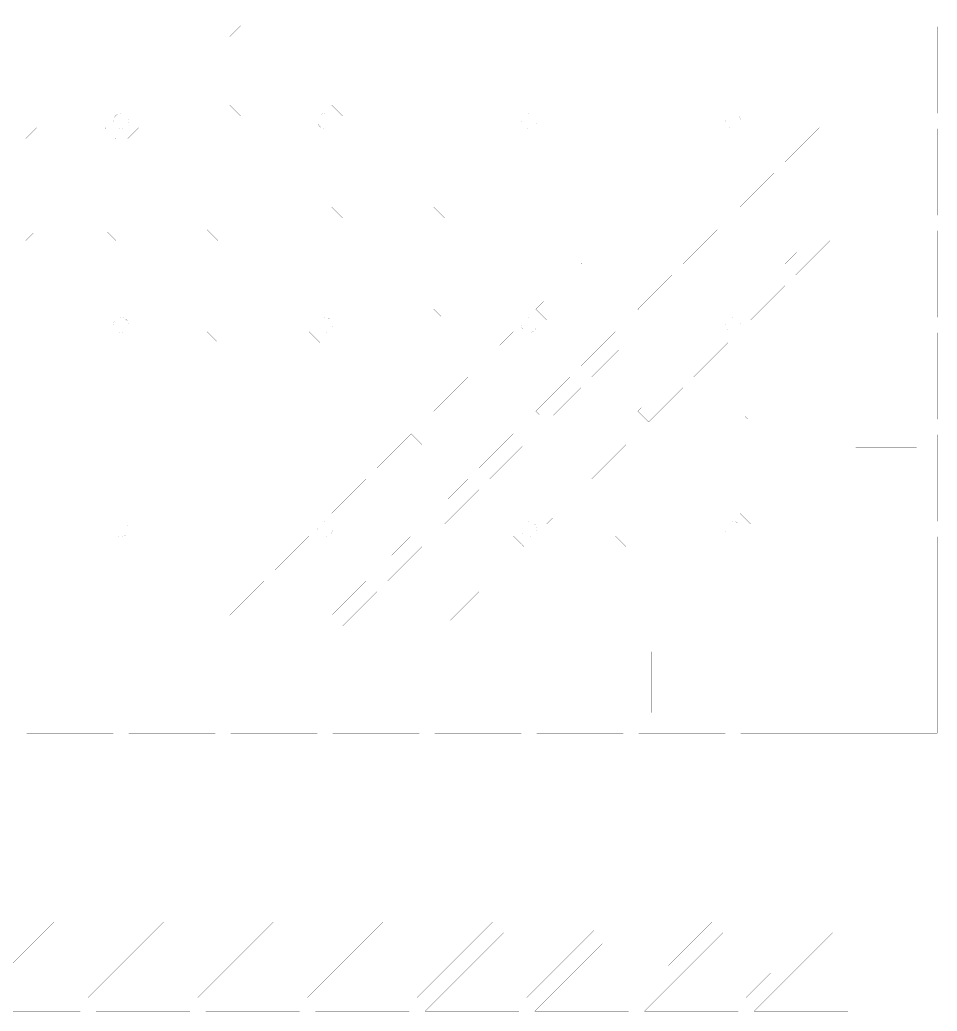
# Model space of a CAD drawing. Extents: x 0 to 14.2, y 0 to 16.4.
# Drawn here: x 7.13 to 14.21, y 0.04 to 7.7 of the extents above; entities that cross this region are included whole.
import ezdxf

# ---------------------------------------------------------------- set-up
doc = ezdxf.new("R2010")
doc.units = 0
doc.layers.get('0').update_dxf_attribs({"linetype": 'CONTINUOUS'})

msp = doc.modelspace()

# ---------------------------------------------------------------- linework, layer by layer
at = {"color": 1, "const_width": 0.000149}
msp.add_lwpolyline([(13.8188, 7.76113), (13.8188, 7.64279), (14.2126, 7.64279), (14.2126, 6.97374), (13.8188, 6.97374), (13.8188, 6.85542), (14.2126, 6.85542), (14.2126, 6.18631), (13.8188, 6.18631), (13.8188, 6.06803), (14.2126, 6.06803), (14.2126, 5.39893), (13.8188, 5.39893), (13.8188, 5.2806), (14.2126, 5.2806), (14.2126, 4.61149), (13.8188, 4.61149), (13.8188, 4.49322), (14.2126, 4.49322), (14.2126, 3.82411), (13.8188, 3.82411), (13.8188, 3.70578), (14.2126, 3.70578), (14.2126, 2.19015), (14.2126, 2.19015), (12.697, 2.19015), (12.697, 2.58399), (12.5787, 2.58399), (12.5787, 2.19015), (11.9096, 2.19015), (11.9096, 2.58399), (11.7913, 2.58399), (11.7913, 2.19015), (11.1222, 2.19015), (11.1222, 2.58399), (11.0038, 2.58399), (11.0038, 2.19015), (10.3347, 2.19015), (10.3347, 2.58399), (10.2165, 2.58399), (10.2165, 2.19015), (9.54736, 2.19015), (9.54736, 2.58399), (9.42904, 2.58399), (9.42904, 2.19015), (8.75999, 2.19015), (8.75999, 2.58399), (8.64165, 2.58399), (8.64165, 2.19015), (7.97254, 2.19015), (7.97254, 2.58399), (7.85428, 2.58399), (7.85428, 2.19015), (7.18517, 2.19015), (7.18517, 2.58399), (7.06685, 2.58399)], dxfattribs=at)
for points in [[(7.6096, 7.30197), (7.87408, 7.56646), (7.79053, 7.65001), (7.6575, 7.51693), (7.59842, 7.4579), (7.52604, 7.38547), (7.2615, 7.65001), (7.17796, 7.56646), (7.44249, 7.30197), (7.17796, 7.03743), (7.2615, 6.95389), (7.52604, 7.21843), (7.59842, 7.146), (7.6575, 7.08697), (7.79053, 6.95389), (7.85428, 7.01758), (7.87408, 7.03743), (7.6575, 7.25401), (7.6096, 7.30197)], [(8.22988, 7.30197), (7.96533, 7.03743), (8.04889, 6.95389), (8.31342, 7.21843), (8.57796, 6.95389), (8.66151, 7.03743), (8.50396, 7.19499), (8.44488, 7.25401), (8.39697, 7.30197), (8.44488, 7.34987), (8.50396, 7.4089), (8.66151, 7.56646), (8.57796, 7.65001), (8.31342, 7.38547), (8.04889, 7.65001), (7.96533, 7.56646), (8.22988, 7.30197)], [(9.01731, 7.30197), (8.75276, 7.03743), (8.83632, 6.95389), (9.10081, 7.21843), (9.36535, 6.95389), (9.44889, 7.03743), (9.35037, 7.1359), (9.29135, 7.19499), (9.18435, 7.30197), (9.29135, 7.4089), (9.35037, 7.46799), (9.44889, 7.56646), (9.36535, 7.65001), (9.10081, 7.38547), (8.83632, 7.65001), (8.75276, 7.56646), (9.01731, 7.30197)], [(9.80469, 7.30197), (9.54015, 7.03743), (9.62369, 6.95389), (9.88824, 7.21843), (10.1528, 6.95389), (10.1968, 6.99799), (10.2363, 7.03743), (10.1378, 7.1359), (9.97179, 7.30197), (10.2363, 7.56646), (10.1968, 7.6059), (10.1528, 7.65001), (9.88824, 7.38547), (9.62369, 7.65001), (9.54015, 7.56646), (9.80469, 7.30197)], [(10.5921, 7.30197), (10.3276, 7.03743), (10.4111, 6.95389), (10.6756, 7.21843), (10.9402, 6.95389), (11.0237, 7.03743), (10.7592, 7.30197), (10.9843, 7.52701), (11.0237, 7.56646), (10.9402, 7.65001), (10.6756, 7.38547), (10.4111, 7.65001), (10.3276, 7.56646), (10.5921, 7.30197)], [(11.3795, 7.30197), (11.115, 7.03743), (11.1985, 6.95389), (11.4631, 7.21843), (11.7275, 6.95389), (11.8111, 7.03743), (11.5466, 7.30197), (11.8111, 7.56646), (11.7275, 7.65001), (11.4631, 7.38547), (11.1985, 7.65001), (11.115, 7.56646), (11.3795, 7.30197)], [(12.1669, 7.30197), (11.9023, 7.03743), (11.9859, 6.95389), (12.2504, 7.21843), (12.515, 6.95389), (12.5985, 7.03743), (12.334, 7.30197), (12.5985, 7.56646), (12.515, 7.65001), (12.2504, 7.38547), (11.9859, 7.65001), (11.9023, 7.56646), (12.1669, 7.30197)], [(12.9543, 7.30197), (12.6898, 7.03743), (12.697, 7.03022), (12.7362, 6.99094), (12.7733, 6.95389), (13.0378, 7.21843), (13.3024, 6.95389), (13.3859, 7.03743), (13.1214, 7.30197), (13.3859, 7.56646), (13.3024, 7.65001), (13.0378, 7.38547), (12.7733, 7.65001), (12.7362, 7.61296), (12.6898, 7.56646), (12.7362, 7.52001), (12.9543, 7.30197)], [(13.8188, 7.5446), (13.5826, 7.5446), (13.5826, 7.07194), (14.0553, 7.07194), (14.0553, 7.5446), (13.8188, 7.5446)], [(7.89512, 6.85835), (7.91342, 6.85542), (7.93164, 6.85835), (7.94814, 6.86669), (7.96126, 6.87983), (7.96967, 6.89632), (7.97254, 6.91461), (7.97244, 6.91521), (7.96967, 6.93283), (7.96126, 6.94933), (7.94814, 6.96246), (7.93164, 6.97086), (7.91342, 6.97374), (7.89512, 6.97086), (7.87864, 6.96246), (7.8655, 6.94933), (7.85715, 6.93283), (7.85433, 6.91521), (7.85428, 6.91461), (7.85715, 6.89632), (7.8655, 6.87983), (7.87864, 6.86669), (7.89512, 6.85835)], [(9.54443, 6.89632), (9.54736, 6.91461), (9.54725, 6.91521), (9.54443, 6.93283), (9.53608, 6.94933), (9.52294, 6.96246), (9.50646, 6.97086), (9.48817, 6.97374), (9.46994, 6.97086), (9.45344, 6.96246), (9.44032, 6.94933), (9.43192, 6.93283), (9.42914, 6.91521), (9.42904, 6.91461), (9.43192, 6.89632), (9.44032, 6.87983), (9.45344, 6.86669), (9.46994, 6.85835), (9.48817, 6.85542), (9.50646, 6.85835), (9.52294, 6.86669), (9.53608, 6.87983), (9.54443, 6.89632)], [(11.0282, 6.86669), (11.0433, 6.85906), (11.0447, 6.85835), (11.063, 6.85542), (11.0813, 6.85835), (11.0978, 6.86669), (11.1108, 6.87983), (11.1193, 6.89632), (11.1222, 6.91461), (11.1221, 6.91521), (11.1193, 6.93283), (11.1108, 6.94933), (11.0978, 6.96246), (11.0813, 6.97086), (11.063, 6.97374), (11.0447, 6.97086), (11.0433, 6.97011), (11.0282, 6.96246), (11.0151, 6.94933), (11.0067, 6.93283), (11.004, 6.91521), (11.0038, 6.91461), (11.0067, 6.89632), (11.0151, 6.87983), (11.0282, 6.86669)], [(12.6941, 6.89632), (12.697, 6.91461), (12.6969, 6.91521), (12.6941, 6.93283), (12.6857, 6.94933), (12.6772, 6.95785), (12.6726, 6.96246), (12.6561, 6.97086), (12.6378, 6.97374), (12.6195, 6.97086), (12.603, 6.96246), (12.5899, 6.94933), (12.5815, 6.93283), (12.5788, 6.91521), (12.5787, 6.91461), (12.5815, 6.89632), (12.5899, 6.87983), (12.603, 6.86669), (12.6195, 6.85835), (12.6378, 6.85542), (12.6561, 6.85835), (12.6726, 6.86669), (12.6772, 6.87131), (12.6857, 6.87983), (12.6941, 6.89632)], [(7.6096, 6.51454), (7.6575, 6.56244), (7.87408, 6.77908), (7.85428, 6.79893), (7.79053, 6.86263), (7.6575, 6.72954), (7.59842, 6.67051), (7.52604, 6.5981), (7.2615, 6.86263), (7.17796, 6.77908), (7.44249, 6.51454), (7.17796, 6.25), (7.2615, 6.1665), (7.52604, 6.43099), (7.79053, 6.1665), (7.87408, 6.25), (7.6575, 6.46664), (7.6096, 6.51454)], [(8.22988, 6.51454), (7.96533, 6.25), (8.04889, 6.1665), (8.31342, 6.43099), (8.44488, 6.29953), (8.50396, 6.2405), (8.57796, 6.1665), (8.66151, 6.25), (8.50396, 6.40761), (8.44488, 6.46664), (8.39697, 6.51454), (8.66151, 6.77908), (8.57796, 6.86263), (8.31342, 6.5981), (8.04889, 6.86263), (7.96533, 6.77908), (8.22988, 6.51454)], [(9.01731, 6.51454), (8.75276, 6.25), (8.83632, 6.1665), (9.10081, 6.43099), (9.29135, 6.2405), (9.35037, 6.18143), (9.36535, 6.1665), (9.44889, 6.25), (9.35037, 6.34853), (9.29135, 6.40761), (9.18435, 6.51454), (9.44889, 6.77908), (9.36535, 6.86263), (9.10081, 6.5981), (8.83632, 6.86263), (8.75276, 6.77908), (9.01731, 6.51454)], [(9.80469, 6.51454), (9.54015, 6.25), (9.62369, 6.1665), (9.88824, 6.43099), (10.1378, 6.18143), (10.1528, 6.1665), (10.2363, 6.25), (10.1968, 6.2895), (9.97179, 6.51454), (10.1378, 6.68056), (10.1968, 6.73964), (10.2363, 6.77908), (10.1968, 6.81853), (10.1528, 6.86263), (9.88824, 6.5981), (9.62369, 6.86263), (9.54015, 6.77908), (9.80469, 6.51454)], [(10.5921, 6.51454), (10.3276, 6.25), (10.4111, 6.1665), (10.6756, 6.43099), (10.9402, 6.1665), (10.9843, 6.21056), (11.0237, 6.25), (10.9843, 6.2895), (10.7592, 6.51454), (11.0237, 6.77908), (10.9402, 6.86263), (10.6756, 6.5981), (10.4111, 6.86263), (10.3276, 6.77908), (10.5921, 6.51454)], [(11.3795, 6.51454), (11.115, 6.25), (11.1985, 6.1665), (11.4631, 6.43099), (11.7275, 6.1665), (11.8111, 6.25), (11.5466, 6.51454), (11.8111, 6.77908), (11.7275, 6.86263), (11.4631, 6.5981), (11.1985, 6.86263), (11.115, 6.77908), (11.3795, 6.51454)], [(12.1669, 6.51454), (11.9023, 6.25), (11.9859, 6.1665), (12.2504, 6.43099), (12.515, 6.1665), (12.5985, 6.25), (12.334, 6.51454), (12.5985, 6.77908), (12.515, 6.86263), (12.2504, 6.5981), (11.9859, 6.86263), (11.9023, 6.77908), (12.1669, 6.51454)], [(12.9543, 6.51454), (12.7362, 6.2965), (12.6898, 6.25), (12.7362, 6.20356), (12.7733, 6.1665), (13.0378, 6.43099), (13.3024, 6.1665), (13.3859, 6.25), (13.1214, 6.51454), (13.3859, 6.77908), (13.3024, 6.86263), (13.0378, 6.5981), (12.7733, 6.86263), (12.6898, 6.77908), (12.9543, 6.51454)], [(13.8188, 6.75717), (13.5826, 6.75717), (13.5826, 6.28456), (14.0553, 6.28456), (14.0553, 6.75717), (13.8188, 6.75717)], [(7.6096, 5.72715), (7.6575, 5.77507), (7.87408, 5.99169), (7.79053, 6.07519), (7.52604, 5.81071), (7.2615, 6.07519), (7.17796, 5.99169), (7.44249, 5.72715), (7.17796, 5.46262), (7.2615, 5.37907), (7.52604, 5.64361), (7.59842, 5.57118), (7.6575, 5.51215), (7.79053, 5.37907), (7.85428, 5.44276), (7.87408, 5.46262), (7.6575, 5.67925), (7.6096, 5.72715)], [(8.31342, 5.64361), (8.57796, 5.37907), (8.66151, 5.46262), (8.39697, 5.72715), (8.44488, 5.77507), (8.50396, 5.8341), (8.66151, 5.99169), (8.57796, 6.07519), (8.50396, 6.00119), (8.44488, 5.94217), (8.31342, 5.81071), (8.04889, 6.07519), (7.96533, 5.99169), (8.22988, 5.72715), (7.96533, 5.46262), (8.04889, 5.37907), (8.31342, 5.64361)], [(9.01731, 5.72715), (8.75276, 5.46262), (8.83632, 5.37907), (9.10081, 5.64361), (9.36535, 5.37907), (9.44889, 5.46262), (9.18435, 5.72715), (9.29135, 5.8341), (9.35037, 5.89318), (9.44889, 5.99169), (9.36535, 6.07519), (9.35037, 6.06028), (9.29135, 6.00119), (9.10081, 5.81071), (8.83632, 6.07519), (8.75276, 5.99169), (9.01731, 5.72715)], [(9.80469, 5.72715), (9.54015, 5.46262), (9.62369, 5.37907), (9.88824, 5.64361), (10.1528, 5.37907), (10.1968, 5.42318), (10.2363, 5.46262), (10.1968, 5.50206), (10.1378, 5.56114), (9.97179, 5.72715), (10.1968, 5.95221), (10.2363, 5.99169), (10.1528, 6.07519), (10.1378, 6.06028), (9.88824, 5.81071), (9.62369, 6.07519), (9.54015, 5.99169), (9.80469, 5.72715)], [(10.5921, 5.72715), (10.3276, 5.46262), (10.4111, 5.37907), (10.6756, 5.64361), (10.9402, 5.37907), (11.0237, 5.46262), (10.7592, 5.72715), (10.9843, 5.95221), (11.0237, 5.99169), (10.9843, 6.03114), (10.9402, 6.07519), (10.6756, 5.81071), (10.4111, 6.07519), (10.3276, 5.99169), (10.5921, 5.72715)], [(11.3795, 5.72715), (11.115, 5.46262), (11.1985, 5.37907), (11.4631, 5.64361), (11.7275, 5.37907), (11.8111, 5.46262), (11.5466, 5.72715), (11.8111, 5.99169), (11.7275, 6.07519), (11.4631, 5.81071), (11.1985, 6.07519), (11.115, 5.99169), (11.3795, 5.72715)], [(12.1669, 5.72715), (11.9023, 5.46262), (11.9859, 5.37907), (12.2504, 5.64361), (12.515, 5.37907), (12.5985, 5.46262), (12.334, 5.72715), (12.5985, 5.99169), (12.515, 6.07519), (12.2504, 5.81071), (11.9859, 6.07519), (11.9023, 5.99169), (12.1669, 5.72715)], [(12.9543, 5.72715), (12.6898, 5.46262), (12.7733, 5.37907), (13.0378, 5.64361), (13.3024, 5.37907), (13.3859, 5.46262), (13.1214, 5.72715), (13.3859, 5.99169), (13.3024, 6.07519), (13.0378, 5.81071), (12.7733, 6.07519), (12.7362, 6.03814), (12.6898, 5.99169), (12.7362, 5.94521), (12.9543, 5.72715)], [(13.8188, 5.96978), (13.5826, 5.96978), (13.5826, 5.49713), (14.0553, 5.49713), (14.0553, 5.96978), (13.8188, 5.96978)], [(7.85715, 5.35807), (7.85428, 5.33979), (7.85715, 5.3215), (7.8655, 5.30501), (7.87864, 5.29194), (7.89512, 5.28353), (7.91342, 5.2806), (7.93164, 5.28353), (7.94814, 5.29194), (7.96126, 5.30501), (7.96967, 5.3215), (7.97254, 5.33979), (7.96967, 5.35807), (7.96126, 5.37457), (7.95258, 5.38325), (7.94814, 5.38764), (7.93164, 5.39606), (7.91342, 5.39893), (7.89512, 5.39606), (7.87864, 5.38764), (7.87418, 5.38325), (7.8655, 5.37457), (7.85715, 5.35807)], [(9.54443, 5.3215), (9.54736, 5.33979), (9.54443, 5.35807), (9.53608, 5.37457), (9.52735, 5.38325), (9.52294, 5.38764), (9.50646, 5.39606), (9.48817, 5.39893), (9.46994, 5.39606), (9.45344, 5.38764), (9.449, 5.38325), (9.44032, 5.37457), (9.43192, 5.35807), (9.42904, 5.33979), (9.43192, 5.3215), (9.44032, 5.30501), (9.45344, 5.29194), (9.46994, 5.28353), (9.47814, 5.28222), (9.48817, 5.2806), (9.50646, 5.28353), (9.52294, 5.29194), (9.53608, 5.30501), (9.54443, 5.3215)], [(11.0067, 5.35807), (11.0038, 5.33979), (11.0067, 5.3215), (11.0151, 5.30501), (11.0282, 5.29194), (11.0433, 5.28424), (11.0447, 5.28353), (11.063, 5.2806), (11.0813, 5.28353), (11.0907, 5.28831), (11.0978, 5.29194), (11.1108, 5.30501), (11.1193, 5.3215), (11.1222, 5.33979), (11.1193, 5.35807), (11.1108, 5.37457), (11.0978, 5.38764), (11.0813, 5.39606), (11.063, 5.39893), (11.0447, 5.39606), (11.0433, 5.39535), (11.0282, 5.38764), (11.0151, 5.37457), (11.0067, 5.35807)], [(12.6941, 5.3215), (12.697, 5.33979), (12.6941, 5.35807), (12.6857, 5.37457), (12.6726, 5.38764), (12.6561, 5.39606), (12.6378, 5.39893), (12.6195, 5.39606), (12.603, 5.38764), (12.5986, 5.38325), (12.5899, 5.37457), (12.5815, 5.35807), (12.5787, 5.33979), (12.5815, 5.3215), (12.5899, 5.30501), (12.603, 5.29194), (12.6195, 5.28353), (12.6227, 5.28304), (12.6378, 5.2806), (12.6561, 5.28353), (12.6726, 5.29194), (12.6772, 5.2965), (12.6857, 5.30501), (12.6941, 5.3215)], [(7.6096, 4.93972), (7.6575, 4.98768), (7.87408, 5.20426), (7.85428, 5.22412), (7.79053, 5.28782), (7.6575, 5.15474), (7.59842, 5.09571), (7.52604, 5.02328), (7.2615, 5.28782), (7.17796, 5.20426), (7.44249, 4.93972), (7.17796, 4.67524), (7.2615, 4.59169), (7.52604, 4.85622), (7.59842, 4.78381), (7.6575, 4.72478), (7.79053, 4.59169), (7.87408, 4.67524), (7.6096, 4.93972)], [(8.31342, 4.85622), (8.57796, 4.59169), (8.66151, 4.67524), (8.50396, 4.83279), (8.44488, 4.89182), (8.39697, 4.93972), (8.44488, 4.98768), (8.50396, 5.04671), (8.66151, 5.20426), (8.57796, 5.28782), (8.31342, 5.02328), (8.04889, 5.28782), (7.96533, 5.20426), (8.22988, 4.93972), (7.96533, 4.67524), (8.04889, 4.59169), (8.31342, 4.85622)], [(9.01731, 4.93972), (8.75276, 4.67524), (8.83632, 4.59169), (9.10081, 4.85622), (9.36535, 4.59169), (9.44889, 4.67524), (9.35037, 4.77371), (9.29135, 4.83279), (9.18435, 4.93972), (9.29135, 5.04671), (9.35037, 5.10579), (9.44889, 5.20426), (9.36535, 5.28782), (9.10081, 5.02328), (8.83632, 5.28782), (8.75276, 5.20426), (9.01731, 4.93972)], [(9.80469, 4.93972), (9.54015, 4.67524), (9.62369, 4.59169), (9.88824, 4.85622), (10.1528, 4.59169), (10.1968, 4.63579), (10.2363, 4.67524), (9.97179, 4.93972), (10.1378, 5.10579), (10.2363, 5.20426), (10.1968, 5.24371), (10.1528, 5.28782), (9.88824, 5.02328), (9.62369, 5.28782), (9.54015, 5.20426), (9.80469, 4.93972)], [(10.5921, 4.93972), (10.3276, 4.67524), (10.4111, 4.59169), (10.6756, 4.85622), (10.9402, 4.59169), (11.0237, 4.67524), (10.9843, 4.71468), (10.7592, 4.93972), (11.0237, 5.20426), (10.9402, 5.28782), (10.6756, 5.02328), (10.4111, 5.28782), (10.3276, 5.20426), (10.5921, 4.93972)], [(11.3795, 4.93972), (11.115, 4.67524), (11.1985, 4.59169), (11.4631, 4.85622), (11.7275, 4.59169), (11.8111, 4.67524), (11.5466, 4.93972), (11.8111, 5.20426), (11.7275, 5.28782), (11.4631, 5.02328), (11.1985, 5.28782), (11.115, 5.20426), (11.3795, 4.93972)], [(12.1669, 4.93972), (11.9023, 4.67524), (11.9859, 4.59169), (12.2504, 4.85622), (12.515, 4.59169), (12.5985, 4.67524), (12.334, 4.93972), (12.5985, 5.20426), (12.515, 5.28782), (12.2504, 5.02328), (11.9859, 5.28782), (11.9023, 5.20426), (12.1669, 4.93972)], [(12.9543, 4.93972), (12.7362, 4.72168), (12.6898, 4.67524), (12.7362, 4.62875), (12.7733, 4.59169), (13.0378, 4.85622), (13.3024, 4.59169), (13.3859, 4.67524), (13.1214, 4.93972), (13.3859, 5.20426), (13.3024, 5.28782), (13.0378, 5.02328), (12.7733, 5.28782), (12.6898, 5.20426), (12.9543, 4.93972)], [(13.8188, 5.1824), (13.5826, 5.1824), (13.5826, 4.70975), (14.0553, 4.70975), (14.0553, 5.1824), (13.8188, 5.1824)], [(7.6096, 4.15235), (7.6575, 4.20025), (7.87408, 4.41689), (7.79053, 4.50043), (7.6575, 4.36735), (7.52604, 4.23589), (7.2615, 4.50043), (7.17796, 4.41689), (7.44249, 4.15235), (7.17796, 3.88781), (7.2615, 3.80425), (7.52604, 4.06879), (7.6575, 3.93733), (7.79053, 3.80425), (7.87408, 3.88781), (7.6575, 4.10444), (7.6096, 4.15235)], [(8.22988, 4.15235), (7.96533, 3.88781), (8.04889, 3.80425), (8.31342, 4.06879), (8.44488, 3.93733), (8.50396, 3.87831), (8.57796, 3.80425), (8.66151, 3.88781), (8.39697, 4.15235), (8.66151, 4.41689), (8.57796, 4.50043), (8.50396, 4.42638), (8.44488, 4.36735), (8.31342, 4.23589), (8.04889, 4.50043), (7.96533, 4.41689), (8.22988, 4.15235)], [(9.01731, 4.15235), (8.75276, 3.88781), (8.83632, 3.80425), (9.10081, 4.06879), (9.29135, 3.87831), (9.35037, 3.81922), (9.36535, 3.80425), (9.42904, 3.868), (9.44889, 3.88781), (9.18435, 4.15235), (9.44889, 4.41689), (9.36535, 4.50043), (9.35037, 4.48546), (9.29135, 4.42638), (9.10081, 4.23589), (8.83632, 4.50043), (8.75276, 4.41689), (9.01731, 4.15235)], [(9.80469, 4.15235), (9.54015, 3.88781), (9.62369, 3.80425), (9.88824, 4.06879), (10.1528, 3.80425), (10.1968, 3.84836), (10.2363, 3.88781), (10.1968, 3.92725), (10.1378, 3.98633), (9.97179, 4.15235), (10.1378, 4.31836), (10.1968, 4.37744), (10.2363, 4.41689), (10.1968, 4.45632), (10.1528, 4.50043), (9.88824, 4.23589), (9.62369, 4.50043), (9.54015, 4.41689), (9.80469, 4.15235)], [(10.5921, 4.15235), (10.3276, 3.88781), (10.4111, 3.80425), (10.6756, 4.06879), (10.9402, 3.80425), (10.9843, 3.84836), (11.0038, 3.868), (11.0237, 3.88781), (10.7592, 4.15235), (11.0237, 4.41689), (10.9402, 4.50043), (10.6756, 4.23589), (10.4111, 4.50043), (10.3276, 4.41689), (10.5921, 4.15235)], [(11.3795, 4.15235), (11.115, 3.88781), (11.1985, 3.80425), (11.4631, 4.06879), (11.7275, 3.80425), (11.8111, 3.88781), (11.5466, 4.15235), (11.8111, 4.41689), (11.7275, 4.50043), (11.4631, 4.23589), (11.1985, 4.50043), (11.115, 4.41689), (11.3795, 4.15235)], [(12.1669, 4.15235), (11.9023, 3.88781), (11.9859, 3.80425), (12.2504, 4.06879), (12.515, 3.80425), (12.5787, 3.868), (12.5985, 3.88781), (12.334, 4.15235), (12.5985, 4.41689), (12.515, 4.50043), (12.2504, 4.23589), (11.9859, 4.50043), (11.9023, 4.41689), (12.1669, 4.15235)], [(12.9543, 4.15235), (12.7362, 3.93431), (12.6898, 3.88781), (12.7733, 3.80425), (13.0378, 4.06879), (13.3024, 3.80425), (13.3859, 3.88781), (13.1214, 4.15235), (13.3859, 4.41689), (13.3024, 4.50043), (13.0378, 4.23589), (12.7733, 4.50043), (12.6898, 4.41689), (12.9543, 4.15235)], [(13.8188, 4.39497), (13.5826, 4.39497), (13.5826, 3.92236), (14.0553, 3.92236), (14.0553, 4.39497), (13.8188, 4.39497)], [(7.89512, 3.70871), (7.91342, 3.70578), (7.93164, 3.70871), (7.94814, 3.71712), (7.96126, 3.73019), (7.96967, 3.74669), (7.97254, 3.76497), (7.97168, 3.77067), (7.96967, 3.78326), (7.96126, 3.79975), (7.94814, 3.81288), (7.93164, 3.82124), (7.91342, 3.82411), (7.89512, 3.82124), (7.87864, 3.81288), (7.8655, 3.79975), (7.85715, 3.78326), (7.85514, 3.77067), (7.85428, 3.76497), (7.85715, 3.74669), (7.8655, 3.73019), (7.87864, 3.71712), (7.89512, 3.70871)], [(9.54443, 3.74669), (9.54736, 3.76497), (9.54644, 3.77067), (9.54443, 3.78326), (9.53608, 3.79975), (9.52294, 3.81288), (9.50646, 3.82124), (9.48817, 3.82411), (9.46994, 3.82124), (9.45344, 3.81288), (9.44032, 3.79975), (9.43192, 3.78326), (9.42996, 3.77067), (9.42904, 3.76497), (9.43192, 3.74669), (9.44032, 3.73019), (9.45344, 3.71712), (9.46994, 3.70871), (9.48817, 3.70578), (9.50646, 3.70871), (9.52294, 3.71712), (9.53608, 3.73019), (9.54443, 3.74669)], [(11.0282, 3.71712), (11.0433, 3.70942), (11.0447, 3.70871), (11.063, 3.70578), (11.0813, 3.70871), (11.0978, 3.71712), (11.1108, 3.73019), (11.1193, 3.74669), (11.1222, 3.76497), (11.1212, 3.77067), (11.1193, 3.78326), (11.1108, 3.79975), (11.0978, 3.81288), (11.0813, 3.82124), (11.063, 3.82411), (11.0447, 3.82124), (11.0433, 3.82053), (11.0282, 3.81288), (11.0151, 3.79975), (11.0067, 3.78326), (11.0048, 3.77067), (11.0038, 3.76497), (11.0067, 3.74669), (11.0151, 3.73019), (11.0282, 3.71712)], [(12.6941, 3.74669), (12.697, 3.76497), (12.6961, 3.77067), (12.6941, 3.78326), (12.6857, 3.79975), (12.6772, 3.80826), (12.6726, 3.81288), (12.6561, 3.82124), (12.6378, 3.82411), (12.6195, 3.82124), (12.603, 3.81288), (12.5899, 3.79975), (12.5815, 3.78326), (12.5795, 3.77067), (12.5787, 3.76497), (12.5815, 3.74669), (12.5899, 3.73019), (12.603, 3.71712), (12.6195, 3.70871), (12.6378, 3.70578), (12.6561, 3.70871), (12.6726, 3.71712), (12.6857, 3.73019), (12.6941, 3.74669)], [(7.6096, 3.36496), (7.87408, 3.62944), (7.85428, 3.64931), (7.79053, 3.713), (7.59842, 3.52089), (7.52604, 3.44846), (7.2615, 3.713), (7.17796, 3.62944), (7.44249, 3.36496), (7.17796, 3.10042), (7.2615, 3.01687), (7.52604, 3.28142), (7.59842, 3.20899), (7.6575, 3.14996), (7.79053, 3.01687), (7.87408, 3.10042), (7.6575, 3.317), (7.6096, 3.36496)], [(8.22988, 3.36496), (7.96533, 3.10042), (8.04889, 3.01687), (8.31342, 3.28142), (8.57796, 3.01687), (8.66151, 3.10042), (8.50396, 3.25797), (8.44488, 3.317), (8.39697, 3.36496), (8.44488, 3.41288), (8.50396, 3.4719), (8.66151, 3.62944), (8.57796, 3.713), (8.50396, 3.639), (8.44488, 3.57997), (8.31342, 3.44846), (8.04889, 3.713), (7.96533, 3.62944), (8.22988, 3.36496)], [(9.01731, 3.36496), (8.75276, 3.10042), (8.83632, 3.01687), (9.10081, 3.28142), (9.36535, 3.01687), (9.44889, 3.10042), (9.35037, 3.19889), (9.29135, 3.25797), (9.18435, 3.36496), (9.29135, 3.4719), (9.35037, 3.53097), (9.44889, 3.62944), (9.36535, 3.713), (9.35037, 3.69808), (9.29135, 3.639), (9.10081, 3.44846), (8.83632, 3.713), (8.75276, 3.62944), (9.01731, 3.36496)], [(9.80469, 3.36496), (9.54015, 3.10042), (9.62369, 3.01687), (9.88824, 3.28142), (10.1528, 3.01687), (10.1968, 3.06099), (10.2363, 3.10042), (10.1378, 3.19889), (9.97179, 3.36496), (10.2363, 3.62944), (10.1968, 3.66894), (10.1528, 3.713), (10.1378, 3.69808), (9.88824, 3.44846), (9.62369, 3.713), (9.54015, 3.62944), (9.80469, 3.36496)], [(10.5921, 3.36496), (10.3276, 3.10042), (10.4111, 3.01687), (10.6756, 3.28142), (10.9402, 3.01687), (11.0237, 3.10042), (10.7592, 3.36496), (10.9843, 3.59), (11.0237, 3.62944), (11.0038, 3.64931), (10.9843, 3.66894), (10.9402, 3.713), (10.6756, 3.44846), (10.4111, 3.713), (10.3276, 3.62944), (10.5921, 3.36496)], [(11.3795, 3.36496), (11.115, 3.10042), (11.1985, 3.01687), (11.4631, 3.28142), (11.7275, 3.01687), (11.8111, 3.10042), (11.5466, 3.36496), (11.8111, 3.62944), (11.7275, 3.713), (11.4631, 3.44846), (11.1985, 3.713), (11.115, 3.62944), (11.3795, 3.36496)], [(12.1669, 3.36496), (11.9023, 3.10042), (11.9859, 3.01687), (12.2504, 3.28142), (12.515, 3.01687), (12.5985, 3.10042), (12.334, 3.36496), (12.5985, 3.62944), (12.515, 3.713), (12.2504, 3.44846), (11.9859, 3.713), (11.9023, 3.62944), (12.1669, 3.36496)], [(12.9543, 3.36496), (12.6898, 3.10042), (12.7733, 3.01687), (13.0378, 3.28142), (13.3024, 3.01687), (13.3859, 3.10042), (13.1214, 3.36496), (13.3859, 3.62944), (13.3024, 3.713), (13.0378, 3.44846), (12.7733, 3.713), (12.7362, 3.67594), (12.6898, 3.62944), (12.7362, 3.58301), (12.9543, 3.36496)], [(13.8188, 3.60758), (13.5826, 3.60758), (13.5826, 3.13493), (14.0553, 3.13493), (14.0553, 3.60758), (13.8188, 3.60758)], [(7.59842, 2.82021), (7.28336, 2.82021), (7.28336, 2.34754), (7.75603, 2.34754), (7.75603, 2.82021), (7.59842, 2.82021)], [(8.44488, 2.82021), (8.07081, 2.82021), (8.07081, 2.34754), (8.5434, 2.34754), (8.5434, 2.82021), (8.44488, 2.82021)], [(9.33083, 2.58399), (9.33083, 2.82021), (8.85818, 2.82021), (8.85818, 2.34754), (9.33083, 2.34754), (9.33083, 2.58399)], [(10.1182, 2.58399), (10.1182, 2.82021), (9.64561, 2.82021), (9.64561, 2.34754), (10.1182, 2.34754), (10.1182, 2.58399)], [(10.9057, 2.58399), (10.9057, 2.82021), (10.433, 2.82021), (10.433, 2.34754), (10.9057, 2.34754), (10.9057, 2.58399)], [(11.693, 2.34754), (11.693, 2.82021), (11.2204, 2.82021), (11.2204, 2.34754), (11.693, 2.34754)], [(12.4804, 2.34754), (12.4804, 2.82021), (12.0078, 2.82021), (12.0078, 2.34754), (12.4804, 2.34754)], [(13.2678, 2.58399), (13.2678, 2.82021), (12.7952, 2.82021), (12.7952, 2.34754), (13.2678, 2.34754), (13.2678, 2.58399)], [(6.81104, 2.11143), (7.59842, 2.11143), (7.59842, 1.11882), (7.03879, 1.67844), (6.95524, 1.59494), (7.59842, 0.951768), (7.59842, 0.044596), (6.87494, 0.044596), (7.48042, 0.650065), (7.39686, 0.733561), (6.81104, 0.147732), (6.81104, 0.871149), (7.20486, 0.871149), (7.20486, 0.989475), (6.81104, 0.989475), (6.81104, 1.85542), (7.20486, 1.85542), (7.20486, 1.97374), (6.81104, 1.97374), (6.81104, 2.11143)], [(7.6575, 2.11143), (8.44488, 2.11143), (8.44488, 1.11882), (7.88525, 1.67844), (7.80171, 1.59494), (8.44488, 0.951768), (8.44488, 0.044596), (7.7214, 0.044596), (8.32687, 0.650065), (8.24333, 0.733561), (7.6575, 0.147732), (7.6575, 0.871149), (8.05132, 0.871149), (8.05132, 0.989475), (7.6575, 0.989475), (7.6575, 1.85542), (8.05132, 1.85542), (8.05132, 1.97374), (7.6575, 1.97374), (7.6575, 2.11143)], [(8.50396, 2.11143), (9.29135, 2.11143), (9.29135, 1.11882), (8.73172, 1.67844), (8.64817, 1.59494), (9.29135, 0.951768), (9.29135, 0.044596), (8.56788, 0.044596), (9.17333, 0.650065), (9.08979, 0.733561), (8.50396, 0.147732), (8.50396, 0.871149), (8.89774, 0.871149), (8.89774, 0.989475), (8.50396, 0.989475), (8.50396, 1.85542), (8.89774, 1.85542), (8.89774, 1.97374), (8.50396, 1.97374), (8.50396, 2.11143)], [(9.35037, 2.11143), (10.1378, 2.11143), (10.1378, 1.11882), (9.57813, 1.67844), (9.49462, 1.59494), (10.1378, 0.951768), (10.1378, 0.044596), (9.41433, 0.044596), (10.0198, 0.650065), (9.93625, 0.733561), (9.35037, 0.147732), (9.35037, 0.871149), (9.74419, 0.871149), (9.74419, 0.989475), (9.35037, 0.989475), (9.35037, 1.85542), (9.74419, 1.85542), (9.74419, 1.97374), (9.35037, 1.97374), (9.35037, 2.11143)], [(10.1968, 2.11143), (10.9843, 2.11143), (10.9843, 1.11882), (10.4246, 1.67844), (10.341, 1.59494), (10.9466, 0.989475), (10.9843, 0.951768), (10.9843, 0.044596), (10.2608, 0.044596), (10.8663, 0.650065), (10.7827, 0.733561), (10.1968, 0.147732), (10.1968, 0.871149), (10.5907, 0.871149), (10.5907, 0.989475), (10.1968, 0.989475), (10.1968, 1.85542), (10.5907, 1.85542), (10.5907, 1.97374), (10.1968, 1.97374), (10.1968, 2.11143)], [(11.0433, 2.11143), (11.8307, 2.11143), (11.8307, 1.11882), (11.2711, 1.67844), (11.1875, 1.59494), (11.793, 0.989475), (11.8307, 0.951768), (11.8307, 0.044596), (11.1073, 0.044596), (11.7127, 0.650065), (11.6292, 0.733561), (11.0433, 0.147732), (11.0433, 0.871149), (11.4371, 0.871149), (11.4371, 0.989475), (11.0433, 0.989475), (11.0433, 1.85542), (11.4371, 1.85542), (11.4371, 1.97374), (11.0433, 1.97374), (11.0433, 2.11143)], [(11.8898, 2.11143), (12.6772, 2.11143), (12.6772, 1.11882), (12.1175, 1.67844), (12.034, 1.59494), (12.6394, 0.989475), (12.6772, 0.951768), (12.6772, 0.044596), (11.9537, 0.044596), (12.5592, 0.650065), (12.4756, 0.733561), (11.8898, 0.147732), (11.8898, 0.871149), (12.2836, 0.871149), (12.2836, 0.989475), (11.8898, 0.989475), (11.8898, 1.85542), (12.2836, 1.85542), (12.2836, 1.97374), (11.8898, 1.97374), (11.8898, 2.11143)], [(12.7362, 2.11143), (13.5236, 2.11143), (13.5236, 1.11882), (12.964, 1.67844), (12.8804, 1.59494), (13.5236, 0.951768), (13.5236, 0.044596), (12.8001, 0.044596), (13.4057, 0.650065), (13.3221, 0.733561), (12.7362, 0.147732), (12.7362, 0.871149), (13.13, 0.871149), (13.13, 0.989475), (12.7362, 0.989475), (12.7362, 1.85542), (13.13, 1.85542), (13.13, 1.97374), (12.7362, 1.97374), (12.7362, 2.11143)]]:
    msp.add_lwpolyline(points, close=True, dxfattribs=at)

doc.saveas('drawing.dxf')
